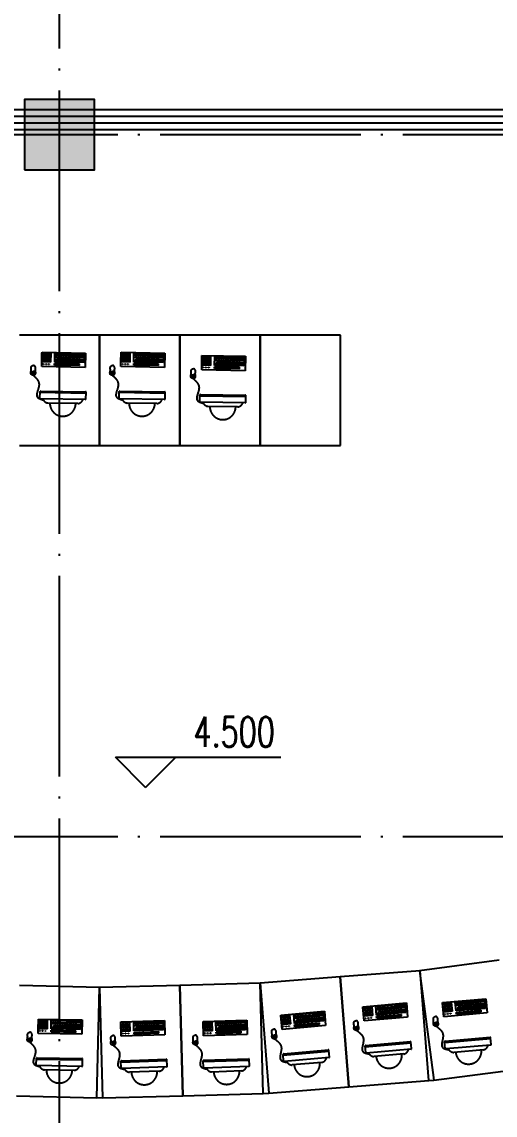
# Model space of a CAD drawing. Extents: x -59142 to 322364, y -122476 to 91021.
# Drawn here: x 38244 to 42959, y 31095 to 41996 of the extents above; entities that cross this region are included whole.
import ezdxf

# ---------------------------------------------------------------- set-up
doc = ezdxf.new("R2010")
doc.units = 0
doc.header["$LTSCALE"] = 1000
doc.header["$MEASUREMENT"] = 0
doc.linetypes.add('DASH', pattern=[0.35, 0.25, -0.1])
doc.linetypes.add('DOTE', pattern=[2.42, 2, -0.2, 0.02, -0.2])
for name, color, linetype in [('COLUMN', 255, 'Continuous'), ('CURTWALL', 4, 'Continuous'), ('DIM_ELEV', 3, 'Continuous'), ('DOTE', 1, 'DOTE'), ('EQUIPMENT', 171, 'Continuous'), ('PUB_HATCH', 255, 'Continuous'), ('PUB_TEXT', 7, 'Continuous')]:
    doc.layers.add(name, color=color, linetype=linetype)
doc.styles.add('_TCH_DIM', font='SIMPLEX', dxfattribs={"bigfont": 'GBCBIG'})
doc.styles.get("Standard").update_dxf_attribs({"font": 'gbenor.shx', "bigfont": 'gbcbig.shx'})
doc.dimstyles.get("Standard").update_dxf_attribs({"dimscale": 100, "dimtxt": 3.5, "dimasz": 1, "dimexe": 2.5, "dimexo": 3, "dimgap": 1.5, "dimtad": 1, "dimdec": 0, "dimzin": 0, "dimdsep": 46, "dimtxsty": 'Standard', "dimblk": 'ARCHTICK', "dimcen": 0.09, "dimadec": 0, "dimazin": 0, "dimtfac": 1, "dimtdec": 0, "dimtix": 1, "dimtmove": 2, "dimatfit": 3, "dimfxl": 1, "dimtolj": 1, "dimtzin": 0, "dimarcsym": 0})

# ---------------------------------------------------------------- blocks, each defined once
blk = doc.blocks.new('_FZH')
blk.add_lwpolyline([(-0.5, -0.5), (0.5, -0.5), (0.5, 0.5), (-0.5, 0.5)], close=True)
at = {"layer": 'PUB_HATCH'}
blk.add_solid([(-0.5, -0.5), (0.5, -0.5), (-0.5, 0.5), (0.5, 0.5)], dxfattribs=at)
blk = doc.blocks.new('DSADa')
at = {"layer": 'COLUMN', "xscale": 699.9999999996362, "yscale": 699.9999999996362, "zscale": 699.9999999996362, "rotation": 2.143962839360586e-11}
blk.add_blockref('_FZH', (12750, -40500), dxfattribs=at)
blk = doc.blocks.new('A$C2D237980')
at = {"layer": 'EQUIPMENT'}
for p, q in [((-9950, 12000), (-10750, 12000)), ((-9950, 12000), (-9950, 10900)), ((-9150, 12000), (-9950, 12000)), ((-9950, 10900), (-9950, 12000)), ((-9150, 12000), (-9150, 10900)), ((-8350, 12000), (-9150, 12000)), ((-9150, 10900), (-9150, 12000)), ((-8350, 10900), (-8350, 12000)), ((-8350, 12000), (-8350, 10900)), ((-7550, 12000), (-8350, 12000)), ((-7550, 10900), (-7550, 12000)), ((-10750, 10900), (-9950, 10900)), ((-9950, 10900), (-9150, 10900)), ((-9150, 10900), (-8350, 10900)), ((-8350, 10900), (-7550, 10900)), ((-5970, 5767), (-6763, 5662)), ((-7553, 5601), (-8351, 5538)), ((-6755, 5663), (-7553, 5601)), ((-7467, 4504), (-7553, 5601)), ((-7553, 5601), (-7467, 4504)), ((-6763, 5662), (-6620, 4572)), ((-6669, 4567), (-6755, 5663)), ((-9950, 5496), (-10750, 5517)), ((-9979, 4396), (-9950, 5496)), ((-9150, 5517), (-9950, 5496)), ((-9950, 5496), (-9921, 4396)), ((-8351, 5538), (-9150, 5517)), ((-9150, 5517), (-9121, 4417)), ((-9121, 4417), (-9150, 5517)), ((-8351, 5538), (-8264, 4441)), ((-8322, 4438), (-8351, 5538)), ((-6620, 4572), (-5826, 4676)), ((-8264, 4441), (-7467, 4504)), ((-7467, 4504), (-6669, 4567)), ((-6669, 4567), (-6620, 4572)), ((-10779, 4417), (-9979, 4396)), ((-9979, 4396), (-9921, 4398)), ((-9921, 4396), (-9121, 4417)), ((-9121, 4417), (-8322, 4438)), ((-8322, 4438), (-8264, 4443))]:
    blk.add_line(p, q, dxfattribs=at)
at = {"layer": 'EQUIPMENT', "linetype": 'DASH', "ltscale": 250}
for p, q in [((-10527, 11687), (-10524, 11829)), ((-10526, 11734), (-10525, 11823)), ((-10526, 11734), (-10525, 11823)), ((-10525, 11823), (-10434, 11821)), ((-10525, 11805), (-10435, 11803)), ((-10525, 11787), (-10435, 11786)), ((-10524, 11829), (-10090, 11822)), ((-10504, 11734), (-10502, 11822)), ((-10481, 11733), (-10479, 11822)), ((-10458, 11733), (-10457, 11822)), ((-10436, 11732), (-10434, 11821)), ((-10398, 11732), (-10397, 11821)), ((-10398, 11732), (-10397, 11821)), ((-10398, 11732), (-10397, 11821)), ((-10398, 11785), (-10105, 11780)), ((-10397, 11821), (-10104, 11815)), ((-10397, 11803), (-10104, 11798)), ((-10375, 11785), (-10374, 11820)), ((-10353, 11731), (-10352, 11820)), ((-10331, 11731), (-10329, 11819)), ((-10308, 11730), (-10307, 11819)), ((-10286, 11730), (-10285, 11801)), ((-10263, 11729), (-10262, 11800)), ((-10241, 11729), (-10239, 11800)), ((-10218, 11729), (-10217, 11800)), ((-10196, 11728), (-10194, 11817)), ((-10173, 11728), (-10172, 11817)), ((-10151, 11727), (-10149, 11816)), ((-10104, 11815), (-10105, 11727)), ((-10090, 11822), (-10093, 11679)), ((-9738, 11687), (-9736, 11829)), ((-9738, 11734), (-9736, 11823)), ((-9738, 11734), (-9736, 11823)), ((-9737, 11787), (-9647, 11786)), ((-9736, 11829), (-9302, 11822)), ((-9736, 11823), (-9646, 11821)), ((-9736, 11805), (-9646, 11803)), ((-9715, 11734), (-9714, 11822)), ((-9693, 11733), (-9691, 11822)), ((-9670, 11733), (-9668, 11822)), ((-9647, 11732), (-9646, 11821)), ((-9610, 11732), (-9608, 11821)), ((-9610, 11732), (-9608, 11821)), ((-9610, 11732), (-9608, 11821)), ((-9609, 11803), (-9316, 11798)), ((-9609, 11785), (-9316, 11780)), ((-9608, 11821), (-9315, 11815)), ((-9586, 11785), (-9586, 11820)), ((-9565, 11731), (-9563, 11820)), ((-9542, 11731), (-9541, 11819)), ((-9520, 11730), (-9518, 11819)), ((-9497, 11730), (-9496, 11801)), ((-9475, 11729), (-9473, 11800)), ((-9452, 11729), (-9451, 11800)), ((-9430, 11729), (-9428, 11800)), ((-9407, 11728), (-9406, 11817)), ((-9385, 11728), (-9383, 11817)), ((-9362, 11727), (-9360, 11816)), ((-9315, 11815), (-9317, 11727)), ((-9302, 11822), (-9304, 11679)), ((-8933, 11654), (-8931, 11796)), ((-8932, 11701), (-8931, 11790)), ((-8932, 11701), (-8931, 11790)), ((-8931, 11796), (-8496, 11789)), ((-8931, 11790), (-8841, 11788)), ((-8910, 11700), (-8908, 11789)), ((-8887, 11700), (-8886, 11789)), ((-8865, 11700), (-8863, 11788)), ((-8842, 11699), (-8841, 11788)), ((-8805, 11699), (-8803, 11787)), ((-8805, 11699), (-8803, 11787)), ((-8805, 11699), (-8803, 11787)), ((-8803, 11787), (-8510, 11782)), ((-8781, 11752), (-8781, 11787)), ((-8760, 11698), (-8758, 11787)), ((-8737, 11697), (-8736, 11786)), ((-8715, 11697), (-8713, 11786)), ((-8602, 11695), (-8600, 11784)), ((-8579, 11695), (-8578, 11783)), ((-8557, 11694), (-8555, 11783)), ((-8510, 11782), (-8512, 11694)), ((-8496, 11789), (-8499, 11646)), ((-10093, 11679), (-10527, 11687)), ((-10526, 11752), (-10436, 11750)), ((-10436, 11732), (-10526, 11734)), ((-10436, 11732), (-10526, 11734)), ((-10525, 11770), (-10435, 11768)), ((-10399, 11718), (-10343, 11717)), ((-10399, 11700), (-10399, 11718)), ((-10399, 11700), (-10399, 11718)), ((-10399, 11718), (-10151, 11714)), ((-10151, 11696), (-10399, 11700)), ((-10398, 11750), (-10105, 11744)), ((-10105, 11727), (-10398, 11732)), ((-10376, 11731), (-10375, 11767)), ((-10376, 11700), (-10376, 11718)), ((-10375, 11767), (-10105, 11762)), ((-10354, 11699), (-10354, 11717)), ((-10331, 11699), (-10331, 11717)), ((-10309, 11699), (-10309, 11716)), ((-10286, 11698), (-10286, 11716)), ((-10264, 11698), (-10263, 11716)), ((-10241, 11697), (-10241, 11715)), ((-10219, 11697), (-10218, 11715)), ((-10196, 11697), (-10196, 11714)), ((-10174, 11696), (-10173, 11714)), ((-10151, 11696), (-10151, 11714)), ((-9647, 11732), (-9738, 11734)), ((-9647, 11732), (-9738, 11734)), ((-9304, 11679), (-9738, 11687)), ((-9737, 11770), (-9647, 11768)), ((-9737, 11752), (-9647, 11750)), ((-9610, 11750), (-9317, 11744)), ((-9317, 11727), (-9610, 11732)), ((-9610, 11718), (-9555, 11717)), ((-9610, 11700), (-9610, 11718)), ((-9610, 11700), (-9610, 11718)), ((-9610, 11718), (-9362, 11714)), ((-9363, 11696), (-9610, 11700)), ((-9588, 11700), (-9588, 11718)), ((-9587, 11767), (-9316, 11762)), ((-9587, 11731), (-9587, 11767)), ((-9565, 11699), (-9565, 11717)), ((-9543, 11699), (-9543, 11717)), ((-9520, 11699), (-9520, 11716)), ((-9498, 11698), (-9497, 11716)), ((-9475, 11698), (-9475, 11716)), ((-9453, 11697), (-9452, 11715)), ((-9430, 11697), (-9430, 11715)), ((-9408, 11697), (-9407, 11714)), ((-9385, 11696), (-9385, 11714)), ((-9363, 11696), (-9362, 11714)), ((-8932, 11754), (-8841, 11753)), ((-8932, 11736), (-8842, 11735)), ((-8932, 11719), (-8842, 11717)), ((-8842, 11699), (-8932, 11701)), ((-8842, 11699), (-8932, 11701)), ((-8931, 11772), (-8841, 11770)), ((-8805, 11716), (-8512, 11711)), ((-8512, 11694), (-8805, 11699)), ((-8805, 11685), (-8750, 11684)), ((-8805, 11667), (-8805, 11685)), ((-8805, 11667), (-8805, 11685)), ((-8805, 11685), (-8557, 11680)), ((-8557, 11663), (-8805, 11667)), ((-8804, 11770), (-8511, 11765)), ((-8804, 11752), (-8511, 11747)), ((-8783, 11667), (-8783, 11684)), ((-8782, 11734), (-8511, 11729)), ((-8782, 11698), (-8782, 11734)), ((-8760, 11666), (-8760, 11684)), ((-8738, 11666), (-8737, 11684)), ((-8715, 11665), (-8715, 11683)), ((-8693, 11665), (-8692, 11683)), ((-8692, 11697), (-8691, 11768)), ((-8670, 11696), (-8668, 11767)), ((-8670, 11665), (-8670, 11682)), ((-8648, 11664), (-8647, 11682)), ((-8647, 11696), (-8646, 11767)), ((-8625, 11695), (-8623, 11767)), ((-8625, 11664), (-8625, 11682)), ((-8603, 11664), (-8602, 11681)), ((-8580, 11663), (-8580, 11681)), ((-8557, 11663), (-8557, 11680)), ((-10612, 11636), (-10612, 11627)), ((-10612, 11610), (-10612, 11601)), ((-10611, 11636), (-10611, 11627)), ((-10611, 11610), (-10611, 11601)), ((-9824, 11610), (-9824, 11601)), ((-9823, 11636), (-9823, 11627)), ((-9823, 11610), (-9823, 11601)), ((-9822, 11636), (-9822, 11627)), ((-9019, 11577), (-9019, 11568)), ((-9018, 11603), (-9018, 11594)), ((-9018, 11577), (-9018, 11568)), ((-9017, 11603), (-9017, 11594)), ((-8499, 11646), (-8933, 11654)), ((-10546, 11371), (-10544, 11438)), ((-10085, 11419), (-10545, 11427)), ((-10091, 11358), (-10541, 11366)), ((-10539, 11443), (-10090, 11436)), ((-9757, 11371), (-9756, 11438)), ((-9297, 11419), (-9756, 11427)), ((-9303, 11358), (-9752, 11366)), ((-9751, 11443), (-9302, 11436)), ((-8952, 11338), (-8951, 11405)), ((-8492, 11385), (-8951, 11393)), ((-8946, 11410), (-8496, 11402)), ((-10168, 11318), (-10465, 11323)), ((-9380, 11318), (-9677, 11323)), ((-8498, 11325), (-8947, 11333)), ((-8575, 11285), (-8872, 11290)), ((-7326, 5304), (-6893, 5342)), ((-6893, 5342), (-6881, 5200)), ((-6534, 5346), (-6101, 5384)), ((-6521, 5204), (-6534, 5346)), ((-6533, 5339), (-6443, 5347)), ((-6480, 5255), (-6488, 5343)), ((-6458, 5257), (-6466, 5345)), ((-6435, 5259), (-6443, 5347)), ((-6406, 5350), (-6114, 5376)), ((-6398, 5262), (-6406, 5350)), ((-6398, 5262), (-6406, 5350)), ((-6398, 5262), (-6406, 5350)), ((-6404, 5333), (-6112, 5358)), ((-6380, 5317), (-6383, 5352)), ((-6353, 5266), (-6361, 5354)), ((-6331, 5268), (-6338, 5356)), ((-6308, 5270), (-6316, 5358)), ((-6286, 5272), (-6292, 5343)), ((-6263, 5274), (-6270, 5344)), ((-6241, 5276), (-6247, 5346)), ((-6218, 5278), (-6225, 5348)), ((-6196, 5280), (-6204, 5368)), ((-6174, 5282), (-6181, 5370)), ((-6151, 5284), (-6159, 5372)), ((-6114, 5376), (-6106, 5287)), ((-6101, 5384), (-6088, 5242)), ((-8144, 5220), (-7711, 5258)), ((-8016, 5225), (-7724, 5250)), ((-8015, 5207), (-7723, 5233)), ((-7919, 5144), (-7927, 5233)), ((-7807, 5154), (-7814, 5242)), ((-7784, 5156), (-7792, 5244)), ((-7762, 5158), (-7769, 5246)), ((-7724, 5250), (-7717, 5162)), ((-7711, 5258), (-7699, 5116)), ((-7326, 5297), (-7236, 5305)), ((-7314, 5162), (-7326, 5304)), ((-7318, 5209), (-7326, 5297)), ((-7318, 5209), (-7326, 5297)), ((-7324, 5280), (-7234, 5288)), ((-7323, 5262), (-7233, 5270)), ((-7321, 5244), (-7231, 5252)), ((-7320, 5227), (-7230, 5234)), ((-7296, 5211), (-7303, 5299)), ((-7273, 5213), (-7281, 5301)), ((-7251, 5215), (-7258, 5303)), ((-7228, 5217), (-7236, 5305)), ((-7199, 5308), (-6907, 5334)), ((-7191, 5220), (-7199, 5308)), ((-7191, 5220), (-7199, 5308)), ((-7191, 5220), (-7199, 5308)), ((-7197, 5291), (-6905, 5316)), ((-7195, 5273), (-6903, 5299)), ((-7192, 5238), (-6900, 5263)), ((-6899, 5246), (-7191, 5220)), ((-7173, 5275), (-7176, 5310)), ((-7171, 5257), (-6902, 5281)), ((-7168, 5222), (-7171, 5257)), ((-7146, 5224), (-7154, 5312)), ((-7123, 5226), (-7131, 5314)), ((-7101, 5228), (-7109, 5316)), ((-7079, 5230), (-7085, 5301)), ((-7056, 5232), (-7062, 5303)), ((-7034, 5234), (-7040, 5305)), ((-7011, 5236), (-7017, 5307)), ((-6989, 5238), (-6996, 5326)), ((-6966, 5240), (-6974, 5328)), ((-6944, 5242), (-6952, 5330)), ((-6907, 5334), (-6899, 5246)), ((-6525, 5251), (-6533, 5339)), ((-6525, 5251), (-6533, 5339)), ((-6531, 5322), (-6442, 5329)), ((-6530, 5304), (-6440, 5312)), ((-6528, 5286), (-6439, 5294)), ((-6527, 5268), (-6437, 5276)), ((-6435, 5259), (-6525, 5251)), ((-6435, 5259), (-6525, 5251)), ((-6088, 5242), (-6521, 5204)), ((-6503, 5253), (-6511, 5341)), ((-6403, 5315), (-6111, 5341)), ((-6400, 5280), (-6108, 5305)), ((-6106, 5287), (-6398, 5262)), ((-6397, 5248), (-6150, 5270)), ((-6397, 5248), (-6342, 5253)), ((-6395, 5230), (-6397, 5248)), ((-6395, 5230), (-6397, 5248)), ((-6148, 5252), (-6395, 5230)), ((-6379, 5299), (-6109, 5323)), ((-6376, 5264), (-6379, 5299)), ((-6373, 5232), (-6374, 5250)), ((-6350, 5234), (-6352, 5252)), ((-6328, 5236), (-6330, 5254)), ((-6306, 5238), (-6307, 5256)), ((-6283, 5240), (-6285, 5258)), ((-6261, 5242), (-6262, 5260)), ((-6238, 5244), (-6240, 5262)), ((-6216, 5246), (-6217, 5264)), ((-6193, 5248), (-6195, 5266)), ((-6171, 5250), (-6172, 5268)), ((-6148, 5252), (-6150, 5270)), ((-10562, 5038), (-10560, 5181)), ((-10561, 5085), (-10560, 5174)), ((-10561, 5085), (-10560, 5174)), ((-10560, 5181), (-10125, 5173)), ((-10560, 5174), (-10470, 5173)), ((-10560, 5156), (-10470, 5155)), ((-10560, 5139), (-10470, 5137)), ((-10539, 5085), (-10537, 5174)), ((-10516, 5085), (-10515, 5173)), ((-10494, 5084), (-10492, 5173)), ((-10471, 5084), (-10470, 5173)), ((-10434, 5083), (-10432, 5172)), ((-10434, 5083), (-10432, 5172)), ((-10434, 5083), (-10432, 5172)), ((-10433, 5136), (-10140, 5131)), ((-10432, 5172), (-10139, 5167)), ((-10432, 5154), (-10139, 5149)), ((-10410, 5136), (-10410, 5172)), ((-10389, 5082), (-10387, 5171)), ((-10366, 5082), (-10364, 5171)), ((-10343, 5082), (-10342, 5170)), ((-10321, 5081), (-10320, 5152)), ((-10298, 5081), (-10297, 5152)), ((-10276, 5080), (-10275, 5151)), ((-10253, 5080), (-10252, 5151)), ((-10231, 5080), (-10229, 5168)), ((-10208, 5079), (-10207, 5168)), ((-10186, 5079), (-10184, 5168)), ((-10139, 5167), (-10141, 5078)), ((-10125, 5173), (-10128, 5030)), ((-9738, 5153), (-9304, 5168)), ((-9734, 5010), (-9738, 5153)), ((-9738, 5146), (-9648, 5149)), ((-9735, 5057), (-9738, 5146)), ((-9735, 5057), (-9738, 5146)), ((-9738, 5128), (-9648, 5131)), ((-9713, 5058), (-9716, 5147)), ((-9690, 5059), (-9693, 5148)), ((-9668, 5060), (-9671, 5148)), ((-9645, 5060), (-9648, 5149)), ((-9611, 5151), (-9318, 5161)), ((-9608, 5062), (-9611, 5151)), ((-9608, 5062), (-9611, 5151)), ((-9608, 5062), (-9611, 5151)), ((-9610, 5133), (-9317, 5143)), ((-9609, 5115), (-9317, 5125)), ((-9587, 5116), (-9588, 5151)), ((-9563, 5063), (-9566, 5152)), ((-9540, 5064), (-9543, 5153)), ((-9517, 5065), (-9521, 5154)), ((-9495, 5066), (-9497, 5137)), ((-9472, 5067), (-9475, 5138)), ((-9450, 5067), (-9452, 5138)), ((-9427, 5068), (-9430, 5139)), ((-9405, 5069), (-9408, 5158)), ((-9382, 5070), (-9385, 5158)), ((-9360, 5070), (-9363, 5159)), ((-9318, 5161), (-9315, 5072)), ((-9304, 5168), (-9299, 5025)), ((-8919, 5156), (-8485, 5171)), ((-8914, 5013), (-8919, 5156)), ((-8919, 5149), (-8829, 5152)), ((-8916, 5061), (-8919, 5149)), ((-8916, 5061), (-8919, 5149)), ((-8919, 5132), (-8828, 5135)), ((-8893, 5061), (-8897, 5150)), ((-8871, 5062), (-8874, 5151)), ((-8848, 5063), (-8852, 5152)), ((-8826, 5064), (-8829, 5152)), ((-8792, 5154), (-8499, 5164)), ((-8788, 5065), (-8792, 5154)), ((-8788, 5065), (-8792, 5154)), ((-8788, 5065), (-8792, 5154)), ((-8791, 5136), (-8498, 5146)), ((-8790, 5118), (-8497, 5128)), ((-8768, 5119), (-8769, 5155)), ((-8743, 5067), (-8746, 5155)), ((-8721, 5067), (-8724, 5156)), ((-8698, 5068), (-8701, 5157)), ((-8676, 5069), (-8678, 5140)), ((-8653, 5070), (-8656, 5141)), ((-8631, 5071), (-8633, 5142)), ((-8608, 5071), (-8611, 5142)), ((-8586, 5072), (-8589, 5161)), ((-8563, 5073), (-8566, 5162)), ((-8541, 5074), (-8544, 5162)), ((-8499, 5164), (-8496, 5075)), ((-8485, 5171), (-8480, 5028)), ((-8144, 5214), (-8054, 5221)), ((-8132, 5078), (-8144, 5220)), ((-8136, 5125), (-8144, 5214)), ((-8136, 5125), (-8144, 5214)), ((-8142, 5196), (-8052, 5204)), ((-8140, 5178), (-8051, 5186)), ((-8139, 5160), (-8049, 5168)), ((-8137, 5143), (-8048, 5151)), ((-8046, 5133), (-8136, 5125)), ((-8046, 5133), (-8136, 5125)), ((-8113, 5127), (-8121, 5216)), ((-8091, 5129), (-8099, 5218)), ((-8068, 5131), (-8076, 5219)), ((-8046, 5133), (-8054, 5221)), ((-8009, 5136), (-8016, 5225)), ((-8009, 5136), (-8016, 5225)), ((-8009, 5136), (-8016, 5225)), ((-8013, 5189), (-7721, 5215)), ((-8010, 5154), (-7718, 5179)), ((-7717, 5162), (-8009, 5136)), ((-8007, 5122), (-7760, 5144)), ((-8007, 5122), (-7952, 5127)), ((-7759, 5126), (-8006, 5105)), ((-7991, 5191), (-7994, 5227)), ((-7989, 5174), (-7720, 5197)), ((-7986, 5138), (-7989, 5174)), ((-7983, 5107), (-7985, 5124)), ((-7964, 5140), (-7971, 5229)), ((-7961, 5109), (-7963, 5126)), ((-7941, 5142), (-7949, 5231)), ((-7939, 5111), (-7940, 5128)), ((-7916, 5113), (-7918, 5130)), ((-7896, 5146), (-7903, 5217)), ((-7894, 5115), (-7895, 5132)), ((-7874, 5148), (-7880, 5219)), ((-7871, 5117), (-7873, 5134)), ((-7851, 5150), (-7858, 5221)), ((-7849, 5119), (-7850, 5136)), ((-7829, 5152), (-7835, 5223)), ((-7826, 5120), (-7828, 5138)), ((-7804, 5122), (-7805, 5140)), ((-7781, 5124), (-7783, 5142)), ((-7759, 5126), (-7760, 5144)), ((-7228, 5217), (-7318, 5209)), ((-7228, 5217), (-7318, 5209)), ((-6881, 5200), (-7314, 5162)), ((-7190, 5206), (-6943, 5228)), ((-7190, 5206), (-7134, 5211)), ((-7188, 5189), (-7190, 5206)), ((-7188, 5189), (-7190, 5206)), ((-6941, 5210), (-7188, 5189)), ((-7166, 5191), (-7167, 5208)), ((-7143, 5192), (-7145, 5210)), ((-7121, 5194), (-7122, 5212)), ((-7098, 5196), (-7100, 5214)), ((-7076, 5198), (-7077, 5216)), ((-7053, 5200), (-7055, 5218)), ((-7031, 5202), (-7032, 5220)), ((-7008, 5204), (-7010, 5222)), ((-6986, 5206), (-6987, 5224)), ((-6963, 5208), (-6965, 5226)), ((-6941, 5210), (-6943, 5228)), ((-6600, 5145), (-6599, 5135)), ((-6599, 5145), (-6598, 5135)), ((-10128, 5030), (-10562, 5038)), ((-10561, 5121), (-10470, 5119)), ((-10561, 5103), (-10471, 5102)), ((-10471, 5084), (-10561, 5085)), ((-10471, 5084), (-10561, 5085)), ((-10141, 5078), (-10434, 5083)), ((-10434, 5069), (-10379, 5068)), ((-10434, 5052), (-10434, 5069)), ((-10434, 5052), (-10434, 5069)), ((-10434, 5069), (-10186, 5065)), ((-10186, 5047), (-10434, 5052)), ((-10433, 5101), (-10140, 5096)), ((-10412, 5051), (-10411, 5069)), ((-10411, 5083), (-10410, 5118)), ((-10410, 5118), (-10140, 5114)), ((-10389, 5051), (-10389, 5069)), ((-10367, 5050), (-10366, 5068)), ((-10344, 5050), (-10344, 5068)), ((-10321, 5050), (-10321, 5067)), ((-10299, 5049), (-10299, 5067)), ((-10276, 5049), (-10276, 5067)), ((-10254, 5048), (-10254, 5066)), ((-10231, 5048), (-10231, 5066)), ((-10209, 5048), (-10208, 5065)), ((-10186, 5047), (-10186, 5065)), ((-9737, 5111), (-9647, 5114)), ((-9736, 5093), (-9646, 5096)), ((-9736, 5075), (-9646, 5078)), ((-9645, 5060), (-9735, 5057)), ((-9645, 5060), (-9735, 5057)), ((-9299, 5025), (-9734, 5010)), ((-9608, 5080), (-9315, 5090)), ((-9315, 5072), (-9608, 5062)), ((-9607, 5048), (-9359, 5057)), ((-9607, 5048), (-9552, 5050)), ((-9606, 5030), (-9607, 5048)), ((-9606, 5030), (-9607, 5048)), ((-9359, 5039), (-9606, 5030)), ((-9586, 5098), (-9316, 5108)), ((-9585, 5063), (-9586, 5098)), ((-9584, 5031), (-9585, 5049)), ((-9561, 5032), (-9562, 5050)), ((-9539, 5033), (-9540, 5050)), ((-9516, 5033), (-9517, 5051)), ((-9494, 5034), (-9494, 5052)), ((-9471, 5035), (-9472, 5053)), ((-9449, 5036), (-9449, 5053)), ((-9426, 5037), (-9427, 5054)), ((-9404, 5037), (-9404, 5055)), ((-9381, 5038), (-9382, 5056)), ((-9359, 5039), (-9359, 5057)), ((-8918, 5114), (-8828, 5117)), ((-8917, 5096), (-8827, 5099)), ((-8917, 5078), (-8827, 5081)), ((-8826, 5064), (-8916, 5061)), ((-8826, 5064), (-8916, 5061)), ((-8480, 5028), (-8914, 5013)), ((-8789, 5083), (-8496, 5093)), ((-8496, 5075), (-8788, 5065)), ((-8788, 5051), (-8540, 5060)), ((-8788, 5051), (-8733, 5053)), ((-8787, 5033), (-8788, 5051)), ((-8787, 5033), (-8788, 5051)), ((-8539, 5042), (-8787, 5033)), ((-8767, 5101), (-8497, 5111)), ((-8766, 5066), (-8767, 5101)), ((-8765, 5034), (-8765, 5052)), ((-8742, 5035), (-8743, 5053)), ((-8720, 5036), (-8720, 5054)), ((-8697, 5037), (-8698, 5054)), ((-8675, 5037), (-8675, 5055)), ((-8652, 5038), (-8653, 5056)), ((-8630, 5039), (-8630, 5057)), ((-8607, 5040), (-8608, 5057)), ((-8585, 5041), (-8585, 5058)), ((-8562, 5041), (-8563, 5059)), ((-8539, 5042), (-8540, 5060)), ((-8211, 5019), (-8210, 5009)), ((-8210, 5019), (-8209, 5009)), ((-7699, 5116), (-8132, 5078)), ((-8006, 5105), (-8007, 5122)), ((-8006, 5105), (-8007, 5122)), ((-7393, 5103), (-7392, 5093)), ((-7392, 5103), (-7391, 5093)), ((-7391, 5077), (-7390, 5068)), ((-7390, 5077), (-7389, 5068)), ((-6598, 5118), (-6597, 5110)), ((-6597, 5119), (-6596, 5110)), ((-10647, 4961), (-10648, 4953)), ((-10647, 4988), (-10647, 4978)), ((-10646, 4961), (-10647, 4953)), ((-10646, 4988), (-10646, 4978)), ((-9816, 4955), (-9815, 4946)), ((-9815, 4956), (-9814, 4946)), ((-9815, 4929), (-9814, 4920)), ((-9814, 4929), (-9813, 4920)), ((-8996, 4959), (-8996, 4949)), ((-8996, 4932), (-8995, 4924)), ((-8995, 4959), (-8995, 4949)), ((-8995, 4932), (-8994, 4924)), ((-8209, 4993), (-8208, 4984)), ((-8208, 4993), (-8207, 4984)), ((-7299, 4846), (-7305, 4913)), ((-6847, 4941), (-7304, 4901)), ((-7301, 4918), (-6853, 4958)), ((-6507, 4888), (-6513, 4955)), ((-6054, 4983), (-6512, 4943)), ((-6508, 4960), (-6060, 5000)), ((-6054, 4922), (-6501, 4883)), ((-8117, 4762), (-8123, 4829)), ((-7665, 4857), (-8122, 4817)), ((-8119, 4835), (-7671, 4874)), ((-7664, 4797), (-8112, 4757)), ((-6846, 4880), (-7294, 4841)), ((-6919, 4833), (-7215, 4807)), ((-6126, 4874), (-6422, 4848)), ((-10581, 4722), (-10580, 4790)), ((-10121, 4770), (-10580, 4778)), ((-10127, 4709), (-10576, 4717)), ((-10574, 4795), (-10125, 4787)), ((-9279, 4765), (-9738, 4749)), ((-9736, 4694), (-9738, 4761)), ((-9733, 4766), (-9284, 4782)), ((-9281, 4705), (-9730, 4689)), ((-8916, 4697), (-8919, 4764)), ((-8459, 4769), (-8918, 4753)), ((-8914, 4770), (-8465, 4785)), ((-8462, 4708), (-8911, 4692)), ((-7737, 4749), (-8032, 4723)), ((-10204, 4669), (-10500, 4674)), ((-9356, 4661), (-9653, 4650)), ((-8537, 4664), (-8834, 4653))]:
    blk.add_line(p, q, dxfattribs=at)
at = {"layer": 'EQUIPMENT', "linetype": 'DASH', "ltscale": 200}
for p, q in [((-10086, 11363), (-10085, 11430)), ((-9298, 11363), (-9297, 11430)), ((-8493, 11330), (-8492, 11397)), ((-6842, 4886), (-6848, 4953)), ((-6049, 4928), (-6055, 4995)), ((-7660, 4802), (-7666, 4869)), ((-10122, 4714), (-10120, 4782)), ((-9277, 4710), (-9279, 4777)), ((-8457, 4713), (-8460, 4780))]:
    blk.add_line(p, q, dxfattribs=at)
at = {"layer": 'EQUIPMENT', "linetype": 'DASH', "ltscale": 250}
for centre in [(-10512, 11712), (-10484, 11711), (-10456, 11711), (-9724, 11712), (-9696, 11711), (-9668, 11711), (-8919, 11679), (-8891, 11678), (-8863, 11678), (-6509, 5230), (-6481, 5233), (-6453, 5235), (-7302, 5188), (-7274, 5191), (-7246, 5193), (-10547, 5063), (-10519, 5063), (-10491, 5062), (-9720, 5036), (-9692, 5037), (-9664, 5038), (-8901, 5039), (-8873, 5040), (-8845, 5041), (-8120, 5105), (-8092, 5107), (-8064, 5109)]:
    blk.add_circle(centre, 3.1, dxfattribs=at)
for centre, radius, start, end in [((-10541, 11371), 5, 179, 269), ((-10539, 11438), 5, 89.0037, 179), ((-10455, 11388), 65.7, 200.1197, 260.9248), ((-10176, 11383), 65.7, 277.0752, 337.8803), ((-9752, 11371), 5, 179, 269), ((-9751, 11438), 5, 89.0037, 179), ((-9666, 11388), 65.7, 200.1197, 260.9248), ((-9388, 11383), 65.7, 277.0752, 337.8803), ((-8947, 11338), 5, 179, 269), ((-8946, 11405), 5, 89.0037, 179), ((-10317, 11321), 129, 179.0037, 359.0037), ((-9528, 11321), 129, 179.0037, 359.0037), ((-8861, 11355), 65.7, 200.1197, 260.9248), ((-8723, 11287), 129, 179.0037, 359.0037), ((-8583, 11350), 65.7, 277.0752, 337.8803), ((-7300, 4913), 5, 95.0037, 185), ((-6508, 4955), 5, 95.0037, 185), ((-6141, 4938), 65.7, 283.0752, 343.8803), ((-8118, 4830), 5, 95.0037, 185), ((-7294, 4846), 5, 185, 275), ((-7211, 4872), 65.7, 206.1197, 266.9248), ((-7067, 4820), 129, 185.0037, 5.0037), ((-6934, 4896), 65.7, 283.0752, 343.8803), ((-6502, 4888), 5, 185, 275), ((-6418, 4914), 65.7, 206.1197, 266.9248), ((-6274, 4861), 129, 185.0037, 5.0037), ((-10576, 4722), 5, 179, 269), ((-10575, 4790), 5, 89.0037, 179), ((-10490, 4739), 65.7, 200.1197, 260.9248), ((-10212, 4735), 65.7, 277.0752, 337.8803), ((-9733, 4761), 5, 92.0037, 182), ((-9731, 4694), 5, 182, 272), ((-9646, 4716), 65.7, 203.1197, 263.9248), ((-9368, 4725), 65.7, 280.0752, 340.8803), ((-8914, 4765), 5, 92.0037, 182), ((-8911, 4697), 5, 182, 272), ((-8827, 4719), 65.7, 203.1197, 263.9248), ((-8548, 4728), 65.7, 280.0752, 340.8803), ((-8112, 4762), 5, 185, 275), ((-8029, 4788), 65.7, 206.1197, 266.9248), ((-7884, 4736), 129, 185.0037, 5.0037), ((-7751, 4813), 65.7, 283.0752, 343.8803), ((-10352, 4672), 129, 179.0037, 359.0037), ((-9505, 4655), 129, 182.0037, 2.0037), ((-8685, 4659), 129, 182.0037, 2.0037)]:
    blk.add_arc(centre, radius, start, end, dxfattribs=at)
at = {"layer": 'EQUIPMENT', "linetype": 'DASH', "ltscale": 200}
for centre, start, end in [((-10091, 11363), 269, 359), ((-10090, 11431), 359, 89.0037), ((-9303, 11363), 269, 359), ((-9302, 11431), 359, 89.0037), ((-8497, 11397), 359, 89.0037), ((-8498, 11330), 269, 359), ((-6853, 4953), 5, 95.0037), ((-6060, 4995), 5, 95.0037), ((-6054, 4927), 275, 5), ((-7671, 4869), 5, 95.0037), ((-7665, 4802), 275, 5), ((-6847, 4885), 275, 5), ((-10127, 4714), 269, 359), ((-10125, 4782), 359, 89.0037), ((-9284, 4777), 2, 92.0037), ((-9282, 4710), 272, 2), ((-8465, 4780), 2, 92.0037), ((-8462, 4713), 272, 2)]:
    blk.add_arc(centre, 5, start, end, dxfattribs=at)
at = {"layer": 'EQUIPMENT', "linetype": 'DASH', "ltscale": 250}
for centre, major_axis in [((-10612, 11618), (-0.15, -8.48)), ((-10612, 11618), (-0.07, -3.81)), ((-9823, 11618), (-0.15, -8.48)), ((-9823, 11618), (-0.07, -3.81)), ((-9018, 11585), (-0.15, -8.48)), ((-9018, 11585), (-0.07, -3.81)), ((-6598, 5127), (0.74, -8.45)), ((-6598, 5127), (0.33, -3.79)), ((-7391, 5085), (0.74, -8.45)), ((-7391, 5085), (0.33, -3.79)), ((-10647, 4970), (-0.15, -8.48)), ((-10647, 4970), (-0.07, -3.81)), ((-9814, 4937), (0.3, -8.48)), ((-9814, 4937), (0.13, -3.81)), ((-8995, 4941), (0.3, -8.48)), ((-8995, 4941), (0.13, -3.81)), ((-8209, 5001), (0.74, -8.45)), ((-8209, 5001), (0.33, -3.79))]:
    blk.add_ellipse(centre, major_axis=major_axis, ratio=0.331977, dxfattribs=at)
for points in [[(-10612, 11601), (-10630, 11607), (-10636, 11625), (-10632, 11651), (-10633, 11665), (-10631, 11683), (-10621, 11696), (-10610, 11699)], [(-10612, 11601), (-10593, 11607), (-10587, 11624), (-10590, 11650), (-10589, 11664), (-10590, 11682), (-10600, 11695), (-10610, 11699)], [(-9823, 11601), (-9842, 11607), (-9847, 11625), (-9843, 11651), (-9844, 11665), (-9842, 11683), (-9832, 11696), (-9822, 11699)], [(-9823, 11601), (-9805, 11607), (-9799, 11624), (-9802, 11650), (-9800, 11664), (-9802, 11682), (-9811, 11695), (-9822, 11699)], [(-9018, 11568), (-9036, 11574), (-9042, 11592), (-9038, 11617), (-9039, 11632), (-9037, 11650), (-9027, 11663), (-9017, 11666)], [(-9018, 11568), (-9000, 11574), (-8994, 11591), (-8997, 11617), (-8995, 11631), (-8996, 11649), (-9006, 11662), (-9017, 11666)], [(-10636, 11628), (-10623, 11635), (-10611, 11639)], [(-10636, 11626), (-10623, 11633), (-10612, 11636)], [(-10612, 11601), (-10554, 11510), (-10572, 11384), (-10511, 11354)], [(-10587, 11627), (-10599, 11635), (-10611, 11639)], [(-10587, 11625), (-10599, 11632), (-10611, 11636)], [(-9847, 11628), (-9835, 11635), (-9823, 11639)], [(-9847, 11626), (-9835, 11633), (-9823, 11636)], [(-9799, 11627), (-9811, 11635), (-9823, 11639)], [(-9823, 11601), (-9765, 11510), (-9783, 11384), (-9723, 11354)], [(-9799, 11625), (-9811, 11632), (-9822, 11636)], [(-9042, 11595), (-9030, 11602), (-9018, 11606)], [(-9042, 11593), (-9030, 11600), (-9018, 11603)], [(-8993, 11594), (-9006, 11601), (-9018, 11606)], [(-9018, 11568), (-8960, 11477), (-8978, 11351), (-8918, 11321)], [(-8994, 11592), (-9006, 11599), (-9017, 11603)], [(-7389, 5068), (-7408, 5072), (-7416, 5089), (-7414, 5115), (-7417, 5129), (-7417, 5147), (-7408, 5161), (-7398, 5165)], [(-7389, 5068), (-7372, 5075), (-7367, 5093), (-7373, 5118), (-7373, 5133), (-7376, 5150), (-7387, 5163), (-7398, 5165)], [(-6597, 5110), (-6615, 5114), (-6623, 5131), (-6622, 5157), (-6624, 5171), (-6624, 5189), (-6615, 5203), (-6605, 5207)], [(-6623, 5134), (-6612, 5142), (-6600, 5147)], [(-6623, 5132), (-6612, 5140), (-6600, 5145)], [(-6597, 5110), (-6579, 5117), (-6574, 5135), (-6580, 5160), (-6580, 5175), (-6583, 5192), (-6595, 5205), (-6605, 5207)], [(-6575, 5138), (-6588, 5144), (-6600, 5147)], [(-6575, 5136), (-6587, 5142), (-6599, 5145)], [(-10647, 4953), (-10665, 4959), (-10671, 4976), (-10667, 5002), (-10668, 5016), (-10666, 5034), (-10656, 5047), (-10645, 5050)], [(-10647, 4953), (-10629, 4958), (-10622, 4975), (-10626, 5001), (-10624, 5015), (-10625, 5033), (-10635, 5047), (-10645, 5050)], [(-9814, 4920), (-9832, 4925), (-9839, 4942), (-9836, 4968), (-9838, 4983), (-9837, 5001), (-9827, 5014), (-9817, 5018)], [(-9814, 4920), (-9796, 4927), (-9790, 4944), (-9795, 4970), (-9794, 4984), (-9796, 5002), (-9807, 5015), (-9817, 5018)], [(-8995, 4924), (-9013, 4929), (-9020, 4946), (-9017, 4972), (-9019, 4986), (-9018, 5004), (-9008, 5018), (-8998, 5021)], [(-8995, 4924), (-8977, 4930), (-8971, 4947), (-8976, 4973), (-8975, 4987), (-8977, 5005), (-8988, 5018), (-8998, 5021)], [(-8207, 4984), (-8226, 4988), (-8233, 5005), (-8232, 5031), (-8235, 5045), (-8235, 5063), (-8226, 5077), (-8216, 5081)], [(-8234, 5008), (-8222, 5016), (-8211, 5022)], [(-8234, 5006), (-8222, 5014), (-8211, 5019)], [(-8207, 4984), (-8189, 4992), (-8185, 5009), (-8191, 5035), (-8191, 5049), (-8194, 5067), (-8205, 5079), (-8216, 5081)], [(-8185, 5012), (-8198, 5019), (-8211, 5022)], [(-8185, 5010), (-8198, 5016), (-8210, 5019)], [(-7416, 5092), (-7404, 5100), (-7393, 5105)], [(-7416, 5090), (-7404, 5098), (-7393, 5103)], [(-7367, 5096), (-7380, 5102), (-7393, 5105)], [(-7367, 5094), (-7380, 5100), (-7392, 5103)], [(-7389, 5068), (-7322, 4983), (-7327, 4856), (-7264, 4833)], [(-6597, 5110), (-6529, 5025), (-6534, 4898), (-6471, 4875)], [(-10671, 4979), (-10659, 4986), (-10646, 4990)], [(-10671, 4977), (-10659, 4984), (-10647, 4988)], [(-10647, 4953), (-10589, 4861), (-10607, 4736), (-10546, 4706)], [(-10622, 4978), (-10634, 4986), (-10646, 4990)], [(-10622, 4976), (-10634, 4984), (-10646, 4988)], [(-9839, 4946), (-9827, 4953), (-9815, 4958)], [(-9839, 4943), (-9827, 4951), (-9816, 4955)], [(-9790, 4947), (-9803, 4954), (-9815, 4958)], [(-9790, 4945), (-9803, 4952), (-9815, 4956)], [(-9814, 4920), (-9751, 4832), (-9763, 4706), (-9701, 4679)], [(-9020, 4949), (-9008, 4957), (-8996, 4961)], [(-9020, 4947), (-9008, 4954), (-8996, 4959)], [(-8971, 4951), (-8984, 4957), (-8996, 4961)], [(-8971, 4948), (-8984, 4955), (-8995, 4959)], [(-8995, 4924), (-8932, 4835), (-8943, 4709), (-8881, 4682)], [(-8207, 4984), (-8140, 4899), (-8145, 4772), (-8081, 4749)]]:
    blk.add_spline(points, degree=3, dxfattribs=at)
blk = doc.blocks.new('*D1617')
at = {"color": 0, "lineweight": -2, "transparency": 16777216}
for p, q in [((28968, 40622), (28968, 39269)), ((28968, 39269), (30408, 39069)), ((30408, 39069), (30408, 37778))]:
    blk.add_line(p, q, dxfattribs=at)
at = {"layer": 'Defpoints', "color": 0, "transparency": 16777216}
for p in [(28968, 40922), (30408, 38869), (49318, 26622)]:
    blk.add_point(p, dxfattribs=at)
at = {"color": 0, "transparency": 16777216, "insert": (30083, 38249), "char_height": 350, "attachment_point": 5, "rotation": 90}
blk.add_mtext('\\A1;20350', dxfattribs=at)
blk = doc.blocks.new('_ArchTick')
at = {"color": 0, "linetype": 'ByBlock', "const_width": 0.4}
blk.add_lwpolyline([(-0.5, -0.5), (0.5, 0.5)], dxfattribs=at)
blk = doc.blocks.new('*D1618')
at = {"color": 0, "lineweight": -2, "transparency": 16777216}
for p, q in [((29268, 40922), (30016, 40922)), ((30016, 40922), (30216, 39794)), ((30216, 39794), (31470, 39794))]:
    blk.add_line(p, q, dxfattribs=at)
at = {"layer": 'Defpoints', "color": 0, "transparency": 16777216}
for p in [(28968, 40922), (30416, 39794), (49318, 26622)]:
    blk.add_point(p, dxfattribs=at)
at = {"color": 0, "transparency": 16777216, "insert": (31018, 40119), "char_height": 350, "attachment_point": 5}
blk.add_mtext('\\A1;14300', dxfattribs=at)
blk = doc.blocks.new('*D1623')
at = {"color": 0, "lineweight": -2, "transparency": 16777216}
for p, q in [((41353, 43787), (40128, 43787)), ((41553, 43472), (41353, 43787)), ((41618, 43472), (41553, 43472))]:
    blk.add_line(p, q, dxfattribs=at)
at = {"layer": 'Defpoints', "color": 0, "transparency": 16777216}
for p in [(41153, 43787), (41918, 43472), (49318, 26622)]:
    blk.add_point(p, dxfattribs=at)
at = {"color": 0, "transparency": 16777216, "insert": (40566, 44112), "char_height": 350, "attachment_point": 5}
blk.add_mtext('\\A1;16850', dxfattribs=at)
blk = doc.blocks.new('*D1624')
at = {"color": 0, "lineweight": -2, "transparency": 16777216}
for p, q in [((41537, 44139), (41537, 45247)), ((41918, 43939), (41537, 44139)), ((41918, 43772), (41918, 43939))]:
    blk.add_line(p, q, dxfattribs=at)
at = {"layer": 'Defpoints', "color": 0, "transparency": 16777216}
for p in [(41537, 44339), (41918, 43472), (49318, 26622)]:
    blk.add_point(p, dxfattribs=at)
at = {"color": 0, "transparency": 16777216, "insert": (41212, 44868), "char_height": 350, "attachment_point": 5, "rotation": 90}
blk.add_mtext('\\A1;7400', dxfattribs=at)
blk = doc.blocks.new('*D1627')
at = {"color": 0, "lineweight": -2, "transparency": 16777216}
for p, q in [((42118, 46472), (42118, 46270)), ((42118, 46270), (42612, 46070)), ((42612, 46070), (42612, 44991))]:
    blk.add_line(p, q, dxfattribs=at)
at = {"layer": 'Defpoints', "color": 0, "transparency": 16777216}
for p in [(42118, 46772), (42612, 45870), (49318, 26622)]:
    blk.add_point(p, dxfattribs=at)
at = {"color": 0, "transparency": 16777216, "insert": (42287, 45355), "char_height": 350, "attachment_point": 5, "rotation": 90}
blk.add_mtext('\\A1;7200', dxfattribs=at)
blk = doc.blocks.new('*D1628')
at = {"color": 0, "lineweight": -2, "transparency": 16777216}
for p, q in [((42418, 46772), (42364, 46772)), ((42364, 46772), (42564, 46291)), ((42564, 46291), (43797, 46291))]:
    blk.add_line(p, q, dxfattribs=at)
at = {"layer": 'Defpoints', "color": 0, "transparency": 16777216}
for p in [(42118, 46772), (42764, 46291), (49318, 26622)]:
    blk.add_point(p, dxfattribs=at)
at = {"color": 0, "transparency": 16777216, "insert": (43356, 46616), "char_height": 350, "attachment_point": 5}
blk.add_mtext('\\A1;20150', dxfattribs=at)
blk = doc.blocks.new('*D1633')
at = {"color": 0, "lineweight": -2, "transparency": 16777216}
for p, q in [((38468, 50472), (38468, 49612)), ((38468, 49612), (39996, 49412)), ((39996, 49412), (39996, 48187))]:
    blk.add_line(p, q, dxfattribs=at)
at = {"layer": 'Defpoints', "color": 0, "transparency": 16777216}
for p in [(38468, 50772), (39996, 49212), (49318, 26622)]:
    blk.add_point(p, dxfattribs=at)
at = {"color": 0, "transparency": 16777216, "insert": (39671, 48624), "char_height": 350, "attachment_point": 5, "rotation": 90}
blk.add_mtext('\\A1;10850', dxfattribs=at)
blk = doc.blocks.new('*D1634')
at = {"color": 0, "lineweight": -2, "transparency": 16777216}
for p, q in [((38768, 50772), (38953, 50772)), ((38953, 50772), (39153, 50116)), ((39153, 50116), (40415, 50116))]:
    blk.add_line(p, q, dxfattribs=at)
at = {"layer": 'Defpoints', "color": 0, "transparency": 16777216}
for p in [(38468, 50772), (39353, 50116), (49318, 26622)]:
    blk.add_point(p, dxfattribs=at)
at = {"color": 0, "transparency": 16777216, "insert": (39959, 50441), "char_height": 350, "attachment_point": 5}
blk.add_mtext('\\A1;24150', dxfattribs=at)
blk = doc.blocks.new('*D1637')
at = {"color": 0, "lineweight": -2, "transparency": 16777216}
for p, q in [((43168, 68369), (41856, 68369)), ((43368, 67472), (43168, 68369)), ((44568, 67472), (43368, 67472))]:
    blk.add_line(p, q, dxfattribs=at)
at = {"layer": 'Defpoints', "color": 0, "transparency": 16777216}
for p in [(42968, 68369), (44868, 67472), (49318, 26622)]:
    blk.add_point(p, dxfattribs=at)
at = {"color": 0, "transparency": 16777216, "insert": (42337, 68694), "char_height": 350, "attachment_point": 5}
blk.add_mtext('\\A1;40850', dxfattribs=at)
blk = doc.blocks.new('*D1643')
at = {"color": 0, "lineweight": -2, "transparency": 16777216}
for p, q in [((35810, 79116), (34526, 79116)), ((36010, 78672), (35810, 79116)), ((36018, 78672), (36010, 78672))]:
    blk.add_line(p, q, dxfattribs=at)
at = {"layer": 'Defpoints', "color": 0, "transparency": 16777216}
for p in [(35610, 79116), (36318, 78672), (49318, 26622)]:
    blk.add_point(p, dxfattribs=at)
at = {"color": 0, "transparency": 16777216, "insert": (34993, 79441), "char_height": 350, "attachment_point": 5}
blk.add_mtext('\\A1;52050', dxfattribs=at)
blk = doc.blocks.new('*D1644')
at = {"color": 0, "lineweight": -2, "transparency": 16777216}
for p, q in [((36018, 79347), (36018, 80572)), ((36318, 79147), (36018, 79347)), ((36318, 78972), (36318, 79147))]:
    blk.add_line(p, q, dxfattribs=at)
at = {"layer": 'Defpoints', "color": 0, "transparency": 16777216}
for p in [(36018, 79547), (36318, 78672), (49318, 26622)]:
    blk.add_point(p, dxfattribs=at)
at = {"color": 0, "transparency": 16777216, "insert": (35693, 80134), "char_height": 350, "attachment_point": 5, "rotation": 90}
blk.add_mtext('\\A1;13000', dxfattribs=at)
blk = doc.blocks.new('*D1645')
at = {"color": 0, "lineweight": -2, "transparency": 16777216}
for p, q in [((30051, 77044), (28767, 77044)), ((30168, 76672), (30051, 77044)), ((30068, 76672), (30168, 76672))]:
    blk.add_line(p, q, dxfattribs=at)
at = {"layer": 'Defpoints', "color": 0, "transparency": 16777216}
for p in [(29851, 77044), (30368, 76672), (49318, 26622)]:
    blk.add_point(p, dxfattribs=at)
at = {"color": 0, "transparency": 16777216, "insert": (29234, 77369), "char_height": 350, "attachment_point": 5}
blk.add_mtext('\\A1;50050', dxfattribs=at)
blk = doc.blocks.new('*D1646')
at = {"color": 0, "lineweight": -2, "transparency": 16777216}
for p, q in [((30196, 76989), (30196, 78215)), ((30368, 76872), (30196, 76989)), ((30368, 76972), (30368, 76872))]:
    blk.add_line(p, q, dxfattribs=at)
at = {"layer": 'Defpoints', "color": 0, "transparency": 16777216}
for p in [(30196, 77189), (30368, 76672), (49318, 26622)]:
    blk.add_point(p, dxfattribs=at)
at = {"color": 0, "transparency": 16777216, "insert": (29871, 77777), "char_height": 350, "attachment_point": 5, "rotation": 90}
blk.add_mtext('\\A1;18950', dxfattribs=at)
blk = doc.blocks.new('*D1647')
at = {"color": 0, "lineweight": -2, "transparency": 16777216}
for p, q in [((26068, 78472), (25968, 78472)), ((25968, 78472), (26036, 78022)), ((26036, 78022), (27262, 78022))]:
    blk.add_line(p, q, dxfattribs=at)
at = {"layer": 'Defpoints', "color": 0, "transparency": 16777216}
for p in [(25768, 78472), (26236, 78022), (49318, 26622)]:
    blk.add_point(p, dxfattribs=at)
at = {"color": 0, "transparency": 16777216, "insert": (26824, 78347), "char_height": 350, "attachment_point": 5}
blk.add_mtext('\\A1;51850', dxfattribs=at)
blk = doc.blocks.new('*D1648')
at = {"color": 0, "lineweight": -2, "transparency": 16777216}
for p, q in [((25768, 78272), (26069, 78295)), ((25768, 78172), (25768, 78272)), ((26069, 78295), (26069, 77004))]:
    blk.add_line(p, q, dxfattribs=at)
at = {"layer": 'Defpoints', "color": 0, "transparency": 16777216}
for p in [(25768, 78472), (26069, 78095), (49318, 26622)]:
    blk.add_point(p, dxfattribs=at)
at = {"color": 0, "transparency": 16777216, "insert": (25744, 77474), "char_height": 350, "attachment_point": 5, "rotation": 90}
blk.add_mtext('\\A1;23550', dxfattribs=at)
blk = doc.blocks.new('*D1649')
at = {"color": 0, "lineweight": -2, "transparency": 16777216}
for p, q in [((30083, 74426), (30083, 75652)), ((30368, 74622), (30368, 74522)), ((30368, 74522), (30083, 74426))]:
    blk.add_line(p, q, dxfattribs=at)
at = {"layer": 'Defpoints', "color": 0, "transparency": 16777216}
for p in [(30083, 74626), (30368, 74322), (49318, 26622)]:
    blk.add_point(p, dxfattribs=at)
at = {"color": 0, "transparency": 16777216, "insert": (29758, 75214), "char_height": 350, "attachment_point": 5, "rotation": 90}
blk.add_mtext('\\A1;18950', dxfattribs=at)
blk = doc.blocks.new('*D1650')
at = {"color": 0, "lineweight": -2, "transparency": 16777216}
for p, q in [((30283, 74426), (28971, 74426)), ((30168, 74322), (30283, 74426)), ((30068, 74322), (30168, 74322))]:
    blk.add_line(p, q, dxfattribs=at)
at = {"layer": 'Defpoints', "color": 0, "transparency": 16777216}
for p in [(30083, 74426), (30368, 74322), (49318, 26622)]:
    blk.add_point(p, dxfattribs=at)
at = {"color": 0, "transparency": 16777216, "insert": (29452, 74751), "char_height": 350, "attachment_point": 5}
blk.add_mtext('\\A1;47700', dxfattribs=at)
blk = doc.blocks.new('*D1651')
at = {"color": 0, "lineweight": -2, "transparency": 16777216}
for p, q in [((25768, 76272), (26043, 76305)), ((25768, 76172), (25768, 76272)), ((26043, 76305), (26043, 75014))]:
    blk.add_line(p, q, dxfattribs=at)
at = {"layer": 'Defpoints', "color": 0, "transparency": 16777216}
for p in [(25768, 76472), (26043, 76105), (49318, 26622)]:
    blk.add_point(p, dxfattribs=at)
at = {"color": 0, "transparency": 16777216, "insert": (25718, 75484), "char_height": 350, "attachment_point": 5, "rotation": 90}
blk.add_mtext('\\A1;23550', dxfattribs=at)
blk = doc.blocks.new('*D1652')
at = {"color": 0, "lineweight": -2, "transparency": 16777216}
for p, q in [((25968, 76472), (25958, 76132)), ((26068, 76472), (25968, 76472)), ((25958, 76132), (27272, 76132))]:
    blk.add_line(p, q, dxfattribs=at)
at = {"layer": 'Defpoints', "color": 0, "transparency": 16777216}
for p in [(25768, 76472), (26158, 76132, 0), (49318, 26622)]:
    blk.add_point(p, dxfattribs=at)
at = {"color": 0, "transparency": 16777216, "insert": (26790, 76457), "char_height": 350, "attachment_point": 5}
blk.add_mtext('\\A1;49850', dxfattribs=at)
blk = doc.blocks.new('*D1655')
at = {"color": 0, "lineweight": -2, "transparency": 16777216}
for p, q in [((25768, 60122), (25768, 59568)), ((25768, 59568), (26488, 59368)), ((26488, 59368), (26488, 58077))]:
    blk.add_line(p, q, dxfattribs=at)
at = {"layer": 'Defpoints', "color": 0, "transparency": 16777216}
for p in [(25768, 60422), (26488, 59168), (49318, 26622)]:
    blk.add_point(p, dxfattribs=at)
at = {"color": 0, "transparency": 16777216, "insert": (26163, 58548), "char_height": 350, "attachment_point": 5, "rotation": 90}
blk.add_mtext('\\A1;23550', dxfattribs=at)
blk = doc.blocks.new('*D1656')
at = {"color": 0, "lineweight": -2, "transparency": 16777216}
for p, q in [((26068, 60422), (26395, 60422)), ((26395, 60422), (26595, 59645)), ((26595, 59645), (27878, 59645))]:
    blk.add_line(p, q, dxfattribs=at)
at = {"layer": 'Defpoints', "color": 0, "transparency": 16777216}
for p in [(25768, 60422), (26795, 59645), (49318, 26622)]:
    blk.add_point(p, dxfattribs=at)
at = {"color": 0, "transparency": 16777216, "insert": (27412, 59970), "char_height": 350, "attachment_point": 5}
blk.add_mtext('\\A1;33800', dxfattribs=at)
blk = doc.blocks.new('*D1657')
at = {"color": 0, "lineweight": -2, "transparency": 16777216}
for p, q in [((35338, 54721), (34047, 54721)), ((35538, 53972), (35338, 54721)), ((36018, 53972), (35538, 53972))]:
    blk.add_line(p, q, dxfattribs=at)
at = {"layer": 'Defpoints', "color": 0, "transparency": 16777216}
for p in [(35138, 54721), (36318, 53972), (49318, 26622)]:
    blk.add_point(p, dxfattribs=at)
at = {"color": 0, "transparency": 16777216, "insert": (34518, 55046), "char_height": 350, "attachment_point": 5}
blk.add_mtext('\\A1;27350', dxfattribs=at)
blk = doc.blocks.new('*D1658')
at = {"color": 0, "lineweight": -2, "transparency": 16777216}
for p, q in [((35635, 55220), (35635, 56445)), ((36318, 55020), (35635, 55220)), ((36318, 54272), (36318, 55020))]:
    blk.add_line(p, q, dxfattribs=at)
at = {"layer": 'Defpoints', "color": 0, "transparency": 16777216}
for p in [(35635, 55420), (36318, 53972), (49318, 26622)]:
    blk.add_point(p, dxfattribs=at)
at = {"color": 0, "transparency": 16777216, "insert": (35310, 56008), "char_height": 350, "attachment_point": 5, "rotation": 90}
blk.add_mtext('\\A1;13000', dxfattribs=at)
blk = doc.blocks.new('*D1659')
at = {"color": 0, "lineweight": -2, "transparency": 16777216}
for p, q in [((35644, 47485), (35644, 48710)), ((36318, 47285), (35644, 47485)), ((36318, 47122), (36318, 47285))]:
    blk.add_line(p, q, dxfattribs=at)
at = {"layer": 'Defpoints', "color": 0, "transparency": 16777216}
for p in [(35644, 47685), (36318, 46822), (49318, 26622)]:
    blk.add_point(p, dxfattribs=at)
at = {"color": 0, "transparency": 16777216, "insert": (35319, 48272), "char_height": 350, "attachment_point": 5, "rotation": 90}
blk.add_mtext('\\A1;13000', dxfattribs=at)
blk = doc.blocks.new('*D1660')
at = {"color": 0, "lineweight": -2, "transparency": 16777216}
for p, q in [((35601, 47326), (34310, 47326)), ((35801, 46822), (35601, 47326)), ((36018, 46822), (35801, 46822))]:
    blk.add_line(p, q, dxfattribs=at)
at = {"layer": 'Defpoints', "color": 0, "transparency": 16777216}
for p in [(35401, 47326), (36318, 46822), (49318, 26622)]:
    blk.add_point(p, dxfattribs=at)
at = {"color": 0, "transparency": 16777216, "insert": (34780, 47651), "char_height": 350, "attachment_point": 5}
blk.add_mtext('\\A1;20200', dxfattribs=at)
blk = doc.blocks.new('*D1661')
at = {"color": 0, "lineweight": -2, "transparency": 16777216}
for p, q in [((25768, 53472), (25768, 53149)), ((25768, 53149), (26444, 52949)), ((26444, 52949), (26444, 51658))]:
    blk.add_line(p, q, dxfattribs=at)
at = {"layer": 'Defpoints', "color": 0, "transparency": 16777216}
for p in [(25768, 53772), (26444, 52749), (49318, 26622)]:
    blk.add_point(p, dxfattribs=at)
at = {"color": 0, "transparency": 16777216, "insert": (26119, 52129), "char_height": 350, "attachment_point": 5, "rotation": 90}
blk.add_mtext('\\A1;23550', dxfattribs=at)
blk = doc.blocks.new('*D1662')
at = {"color": 0, "lineweight": -2, "transparency": 16777216}
for p, q in [((26068, 53772), (26212, 53772)), ((26212, 53772), (26412, 53006)), ((26412, 53006), (27645, 53006))]:
    blk.add_line(p, q, dxfattribs=at)
at = {"layer": 'Defpoints', "color": 0, "transparency": 16777216}
for p in [(25768, 53772), (26612, 53006), (49318, 26622)]:
    blk.add_point(p, dxfattribs=at)
at = {"color": 0, "transparency": 16777216, "insert": (27204, 53331), "char_height": 350, "attachment_point": 5}
blk.add_mtext('\\A1;27150', dxfattribs=at)

msp = doc.modelspace()

# ---------------------------------------------------------------- linework, layer by layer
at = {"layer": 'CURTWALL'}
for p, q in [((34468.4, 41122.1), (46568.4, 41122.1)), ((34468.4, 41055.4), (46568.4, 41055.4)), ((34468.4, 40988.7), (46568.4, 40988.7)), ((34468.4, 40922.1), (46568.4, 40922.1))]:
    msp.add_line(p, q, dxfattribs=at)
at = {"layer": 'DIM_ELEV'}
for p, q in [((39476, 34363), (39176, 34663)), ((39176, 34663), (40823.5, 34663)), ((39476, 34363), (39776, 34663))]:
    msp.add_line(p, q, dxfattribs=at)
at = {"layer": 'DOTE'}
for p, q in [((22679.9, 40872.1), (51585.9, 40872.1)), ((22679.9, 33872.1), (51585.9, 33872.1))]:
    msp.add_line(p, q, dxfattribs=at)
msp.add_lwpolyline([(38618.4, 22372.1), (38618.4, 86156)], dxfattribs=at)

# ---------------------------------------------------------------- block references
at = {"layer": 'COLUMN'}
msp.add_blockref('DSADa', (25868.4, 81372.1), dxfattribs=at)
at = {"layer": 'EQUIPMENT'}
msp.add_blockref('A$C2D237980', (48968.4, 26872.1), dxfattribs=at)

# ---------------------------------------------------------------- texts
at = {"layer": 'PUB_TEXT', "style": '_TCH_DIM', "width": 0.705882}
msp.add_text('4.500', height=297.5, dxfattribs=at).set_placement((39953.5, 34768))

# ---------------------------------------------------------------- dimensions: what is measured, and where the dimension line sits
for feature_location, offset, dtype, picture, middle in [((36318.4, 78672.1), (-300, 874.7), 1, '*D1644', (35693.4, 80134.4)), ((36318.4, 78672.1), (-708.5, 444), 0, '*D1643', (34993.1, 79441.1)), ((25768.4, 78472.1), (468, -450), 0, '*D1647', (26824, 78347.1)), ((25768.4, 78472.1), (301, -377.5), 1, '*D1648', (25744.4, 77474.1)), ((30368.4, 76672.1), (-172.5, 516.5), 1, '*D1646', (29870.9, 77776.7)), ((30368.4, 76672.1), (-517.5, 372), 0, '*D1645', (29234.1, 77369.1)), ((25768.4, 76472.1), (389.6, -340.2), 0, '*D1652', (26789.9, 76456.9)), ((25768.4, 76472.1), (275, -367.5), 1, '*D1651', (25718.4, 75484.1)), ((30368.4, 74322.1), (-285, 303.5), 1, '*D1649', (29758.4, 75213.7)), ((30368.4, 74322.1), (-285, 103.5), 0, '*D1650', (29452, 74750.6)), ((44868.4, 67472.1), (-1900, 897), 0, '*D1637', (42337, 68694.1)), ((25768.4, 60422.1), (720, -1254), 1, '*D1655', (26163.4, 58547.6)), ((25768.4, 60422.1), (1026.5, -777), 0, '*D1656', (27411.7, 59970.1)), ((36318.4, 53972.1), (-683.5, 1448), 1, '*D1658', (35309.9, 56007.7)), ((36318.4, 53972.1), (-1180, 749), 0, '*D1657', (34517.9, 55046.1)), ((25768.4, 53772.1), (675.5, -1023), 1, '*D1661', (26118.9, 52128.6)), ((25768.4, 53772.1), (844, -766.5), 0, '*D1662', (27203.7, 53330.6)), ((38468.4, 50772.1), (1528, -1560), 1, '*D1633', (39671.4, 48624.5)), ((38468.4, 50772.1), (885, -656), 0, '*D1634', (39959.3, 50441.1)), ((36318.4, 46822.1), (-674.5, 862.5), 1, '*D1659', (35318.9, 48272.2)), ((36318.4, 46822.1), (-917.5, 503.5), 0, '*D1660', (34780.4, 47650.6)), ((42118.4, 46772.1), (494, -901.9), 1, '*D1627', (42287.4, 45355.5)), ((42118.4, 46772.1), (646, -481.5), 0, '*D1628', (43355.7, 46615.6)), ((41918.4, 43472.1), (-381, 866.5), 1, '*D1624', (41212.4, 44867.8)), ((41918.4, 43472.1), (-765, 315), 0, '*D1623', (40565.8, 44112.1)), ((28968.4, 40922.1), (1439.5, -2053), 1, '*D1617', (30082.9, 38248.6)), ((28968.4, 40922.1), (1447.5, -1128), 0, '*D1618', (31018.1, 40119.1))]:
    dim = msp.add_ordinate_dim(feature_location=feature_location, offset=offset, dtype=dtype, origin=(49318.4, 26622.1), dimstyle='Standard', override={"dimarcsym": 1})
    dim.commit()
    dim.dimension.update_dxf_attribs({"geometry": picture, "text_midpoint": middle})

doc.saveas('drawing.dxf')
